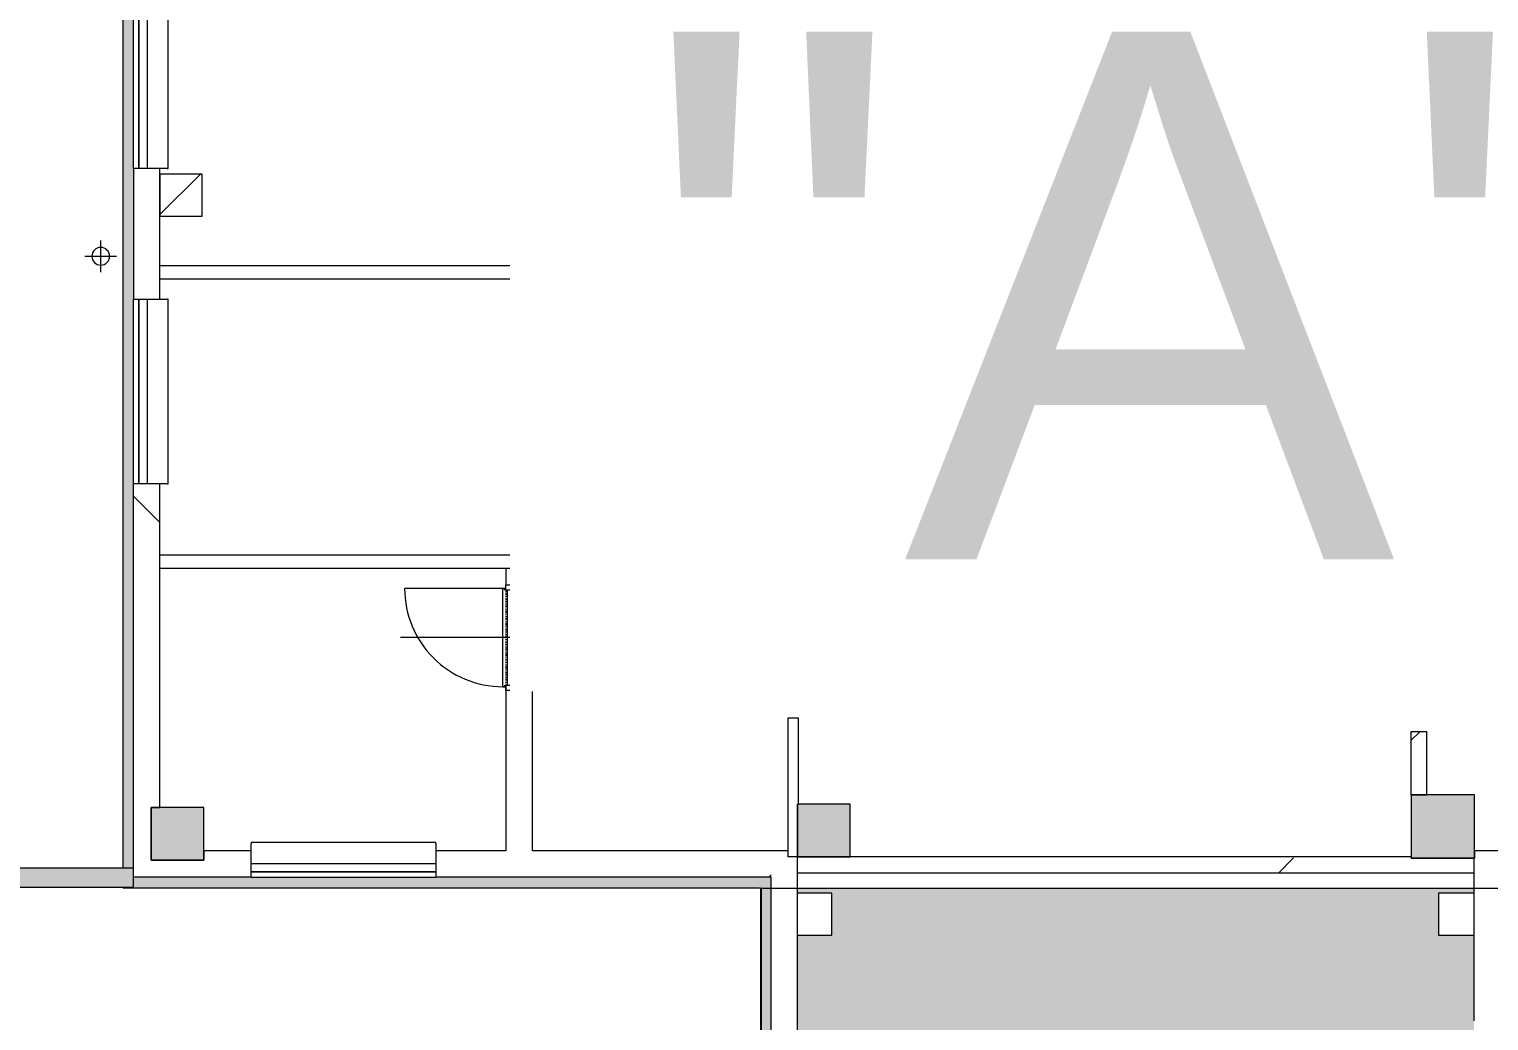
# Model space of a CAD drawing. Header units: millimetres. Extents: x -2814 to 222032, y -45352 to 20466.
# Drawn here: x 101884 to 115711, y -5496 to 3898 of the extents above; entities that cross this region are included whole.
import ezdxf

# ---------------------------------------------------------------- set-up
doc = ezdxf.new("R2010")
doc.units = ezdxf.units.MM
doc.linetypes.add('Čerchovaná se dvěma tečkami', pattern=[2.59, 1, -0.53, 0, -0.53, 0, -0.53])
for name, color, linetype, lineweight in [('A-DETL-GENF', 92, 'Continuous', 13), ('A-DETL-THIN', 151, 'Continuous', 13), ('A-DOOR', 31, 'Continuous', 13), ('A-DOOR-FRAM', 31, 'Continuous', 25), ('A-GENM', 13, 'Continuous', 13), ('A-GLAZ', 151, 'Continuous', 13), ('A-WALL', 113, 'Continuous', 13), ('A-WALL-PATT', 111, 'Continuous', 13), ('G-ANNO-TEXT', 231, 'Continuous', 9), ('P-PIPE', 3, 'Continuous', 13), ('P-PIPE-CNTR', 3, 'Continuous', 13), ('S-COLS', 52, 'Continuous', 13)]:
    doc.layers.add(name, color=color, linetype=linetype, lineweight=lineweight)
doc.styles.add('Arial_3', font='arial.ttf', dxfattribs={"height": 5000})
pattern_1 = [(45, (92359, 0), (-4242.6, 4242.6), [])]
pattern_2 = [(45, (92359, 0), (-7184.2, 7184.2), []), (45, (95233, -3e-12), (-7184.2, 7184.2), []), (45, (100980, -8e-12), (-4310.5, 10058), [4064, -2032, 67, -1965])]
pattern_3 = [(45, (92359, 0), (-7184, 7184), []), (45, (95233, -3e-12), (-7184, 7184), []), (45, (100980, -7e-12), (-4310.5, 10058), [4064, -2032, 67, -1965])]

# ---------------------------------------------------------------- blocks, each defined once
blk = doc.blocks.new('OKNO_2k_ - OKNO_2k_1750 x 1750-1963716-Mapka _ závislý 5')
at = {"layer": 'A-GLAZ', "lineweight": 9}
for p, q in [((-875, 126), (875, 126)), ((-875, 75), (-875, 126)), ((875, 75), (-875, 75)), ((-875, 75), (875, 75)), ((-875, -5), (-875, 75)), ((875, 126), (875, 75)), ((875, 75), (875, -5)), ((875, -5), (-875, -5))]:
    blk.add_line(p, q, dxfattribs=at)
blk = doc.blocks.new('Betonový čtvercový sloup - 400 x 400-1924024-Mapka _ závislý 5')
at = {"layer": 'S-COLS', "lineweight": 9}
h = blk.add_hatch(dxfattribs=at)
h.set_pattern_fill('FP_209', color=256, style=0, pattern_type=2)
h.set_pattern_definition([(45, (-22985, -2326), (-7184, 7184), []), (45, (-20112, -2326), (-7184, 7184), []), (45, (-14364, -2326), (-4310.5, 10058), [4064, -2032, 67, -1965])])
h.paths.add_polyline_path([(-200, -200), (200, -200), (200, 200), (-200, 200)])
for p, q in [((200, 200), (-200, 200)), ((-200, 200), (-200, -200)), ((200, -200), (200, 200)), ((-200, -200), (200, -200))]:
    blk.add_line(p, q, dxfattribs=at)
blk = doc.blocks.new('Betonový čtvercový sloup - 400 x 400-V143-Mapka _ závislý 5')
at = {"layer": 'S-COLS', "lineweight": 9}
h = blk.add_hatch(dxfattribs=at)
h.set_pattern_fill('FP_210', color=256, style=0, pattern_type=2)
h.set_pattern_definition([(45, (-16971, -2366), (-7184, 7184), []), (45, (-14098, -2366), (-7184, 7184), []), (45, (-8350, -2366), (-4311, 10058), [4064, -2032, 67, -1965])])
h.paths.add_polyline_path([(-200, -200), (200, -200), (200, 200), (-200, 200)])
for p, q in [((200, 200), (-200, 200)), ((-200, 200), (-200, -200)), ((200, -200), (200, 200)), ((-200, -200), (200, -200))]:
    blk.add_line(p, q, dxfattribs=at)
blk = doc.blocks.new('parapet s nosem_vnitní - parapet s nosem_vnitní-1501804-Mapka _ závislý 5')
at = {"layer": 'A-GENM', "lineweight": 9}
for p, q in [((-875, -190), (-875, 0)), ((875, 0), (875, -190)), ((-875, -190), (-875, -200)), ((-875, -200), (875, -200)), ((-875, -200), (875, -200)), ((875, -200), (875, -190))]:
    blk.add_line(p, q, dxfattribs=at)
blk = doc.blocks.new('DVERE_1k_oblozka - DD03_01_800x1970_koupelna-1941344-Mapka _ závislý 5')
at = {"layer": 'A-DOOR', "lineweight": 9}
for p, q in [((0, 178), (0, -1022)), ((-450, 128), (-400, 128)), ((-450, -122), (-450, 128)), ((-400, 128), (-400, -122)), ((400, 128), (450, 128)), ((400, -122), (400, 128)), ((450, 128), (450, -122)), ((-400, -122), (-450, -122)), ((-415, -122), (-415, -982)), ((-415, -137), (-400, -137)), ((-415, -152), (-415, -137)), ((-400, -112), (400, -112)), ((450, -122), (400, -122)), ((400, -137), (415, -137)), ((415, -152), (415, -122)), ((415, -137), (415, -152)), ((415, -152), (-415, -152)), ((305, -152), (-305, -152))]:
    blk.add_line(p, q, dxfattribs=at)
at = {"layer": 'A-DOOR', "linetype": 'Čerchovaná se dvěma tečkami', "lineweight": 9}
for p, q in [((-400, 128), (400, 128)), ((-400, -122), (400, -122))]:
    blk.add_line(p, q, dxfattribs=at)
at = {"layer": 'A-DOOR', "lineweight": 9}
blk.add_arc((-415, -152), 830, 270, 0, dxfattribs=at)
at = {"layer": 'A-DOOR-FRAM', "lineweight": 9}
for p, q in [((-450, 128), (-400, 128)), ((-400, 128), (-400, -122)), ((400, -122), (400, 128)), ((450, 128), (400, 128)), ((-400, -122), (-450, -122)), ((400, -122), (450, -122))]:
    blk.add_line(p, q, dxfattribs=at)
blk = doc.blocks.new('DVERE_1k_oblozka - DD03_01_900x1970-1941784-Mapka _ závislý 5')
at = {"layer": 'A-DOOR', "lineweight": 9}
for p, q in [((0, 178), (0, -1122)), ((-500, 128), (-450, 128)), ((-500, -122), (-500, 128)), ((-450, 128), (-450, -122)), ((450, 128), (500, 128)), ((450, -122), (450, 128)), ((500, 128), (500, -122)), ((-450, -122), (-500, -122)), ((-465, -122), (-465, -1082)), ((-465, -137), (-450, -137)), ((-465, -152), (-465, -137)), ((-450, -112), (450, -112)), ((500, -122), (450, -122)), ((450, -137), (465, -137)), ((465, -152), (465, -122)), ((465, -137), (465, -152)), ((465, -152), (-465, -152)), ((355, -152), (-355, -152))]:
    blk.add_line(p, q, dxfattribs=at)
at = {"layer": 'A-DOOR', "linetype": 'Čerchovaná se dvěma tečkami', "lineweight": 9}
for p, q in [((-450, 128), (450, 128)), ((-450, -122), (450, -122))]:
    blk.add_line(p, q, dxfattribs=at)
at = {"layer": 'A-DOOR', "lineweight": 9}
blk.add_arc((-465, -152), 930, 270, 0, dxfattribs=at)
at = {"layer": 'A-DOOR-FRAM', "lineweight": 9}
for p, q in [((-500, 128), (-450, 128)), ((-450, 128), (-450, -122)), ((450, -122), (450, 128)), ((500, 128), (450, 128)), ((-450, -122), (-500, -122)), ((450, -122), (500, -122))]:
    blk.add_line(p, q, dxfattribs=at)
blk = doc.blocks.new('DVERE_1k_oblozka - DD03_01_800x1970_koupelna-2042788-Mapka _ závislý 5')
at = {"layer": 'A-DOOR', "lineweight": 9}
for p, q in [((-415, 22), (-415, 882)), ((0, -78), (0, 922)), ((-400, 22), (-450, 22)), ((-450, 22), (-450, -28)), ((415, 52), (-415, 52)), ((-415, 52), (-415, 37)), ((-415, 37), (-400, 37)), ((-400, -28), (-400, 22)), ((-400, 12), (400, 12)), ((305, 52), (-305, 52)), ((400, 37), (415, 37)), ((450, 22), (400, 22)), ((400, 22), (400, -28)), ((415, 37), (415, 52)), ((415, 52), (415, 22)), ((450, -28), (450, 22)), ((-450, -28), (-400, -28)), ((400, -28), (450, -28))]:
    blk.add_line(p, q, dxfattribs=at)
at = {"layer": 'A-DOOR', "linetype": 'Čerchovaná se dvěma tečkami', "lineweight": 9}
for p, q in [((-400, 22), (400, 22)), ((-400, -28), (400, -28))]:
    blk.add_line(p, q, dxfattribs=at)
at = {"layer": 'A-DOOR', "lineweight": 9}
blk.add_arc((-415, 52), 830, 360, 90, dxfattribs=at)
at = {"layer": 'A-DOOR-FRAM', "lineweight": 9}
for p, q in [((-400, 22), (-450, 22)), ((-400, -28), (-400, 22)), ((400, 22), (400, -28)), ((400, 22), (450, 22)), ((-450, -28), (-400, -28)), ((450, -28), (400, -28))]:
    blk.add_line(p, q, dxfattribs=at)

msp = doc.modelspace()

# ---------------------------------------------------------------- hatches: boundary and pattern name
at = {"layer": 'A-DETL-GENF', "lineweight": 9}
h = msp.add_hatch(color=1, dxfattribs=at)
h.paths.add_polyline_path([(91073.8, -28962.3), (91073.8, -27933.8), (90903.8, -27933.8), (90903.8, -28962.3)])
h.paths.add_polyline_path([(109118.5, -28962.3), (109118.5, -27933.8), (103728.8, -27933.8), (103728.8, -28962.3), (107678, -28962.3)])
h.paths.add_polyline_path([(91323.8, -28962.3), (103428.8, -28962.3), (103428.8, -27933.8), (97168.8, -27933.8), (97168.8, -27115.5), (97308.8, -27115.5), (97308.8, -26157.5), (91153.8, -26157.5), (91153.8, -27300), (91608.8, -27300), (91608.8, -27933.8), (91323.8, -27933.8), (91323.8, -28937.8)])
h.paths.add_polyline_path([(137401.3, -17205.8), (137401.3, -17200.8), (137101.3, -17205.8)])
h.paths.add_polyline_path([(134393.3, -17205.8), (133583.7, -17205.8), (133583.7, -17625.8), (133183.7, -17625.8), (133183.7, -17205.8), (131438.7, -17205.8), (131438.7, -16585.8), (131838.7, -16585.8), (131838.7, -16955.8), (134471.3, -16955.8), (134471.3, -16555.8), (134871.3, -16555.8), (134852.1, -16985.6), (134713.3, -17200.8), (134393.3, -17200.8)])
h.paths.add_polyline_path([(134713.3, -17205.8), (134713.3, -17520.8), (134393.3, -17520.8), (134393.3, -17205.8), (134471.3, -17205.8)])
h.paths.add_polyline_path([(118405.7, -28812.5), (121208, -28812.5), (121208, -28417.5), (121608, -28417.5), (121608, -28812.5), (127202.5, -28812.5), (127202.5, -28514.7), (127302.5, -28514.7), (127302.5, -27156.7), (133622.8, -27156.7), (133622.8, -22765.8), (133207.8, -22765.8), (133207.8, -22732.3), (133118.2, -22732.3), (133118.2, -22382.3), (133622.8, -22365.8), (133622.8, -19232.3), (133872.8, -19232.3), (133872.8, -19829.6), (135962.8, -19829.6), (135962.8, -19579.6), (136012.8, -19579.6), (136012.8, -19829.6), (136812.8, -19829.6), (136812.8, -19579.6), (136862.8, -19579.6), (136862.8, -19829.6), (141096.3, -19829.6), (141096.3, -17205.8), (140148.8, -17205.8), (140148.8, -17500.8), (139848.8, -17500.8), (139848.8, -17205.8), (137401.3, -17205.8), (137401.3, -17500.8), (137101.3, -17500.8), (137101.3, -17205.8), (134716.5, -17200.8), (134871.3, -16955.8), (140446.3, -16955.8), (140446.3, -16583.6), (140846.3, -16583.6), (140846.3, -10920.5), (140446.3, -10920.5), (140446.3, -10523.2), (134859.3, -10563.9), (134859.3, -10951), (134442, -10951.7), (134439.3, -10563.9), (134288.5, -10561), (134287.3, -10384.9), (133187.3, -10392.4), (133187.3, -10572.4), (131118.5, -10577.1), (131117.4, -10406.4), (131067.3, -10392.4), (131066.9, -10372.1), (129417.1, -10372.1), (129416.9, -10417.9), (129367.4, -10418.2), (129368.6, -10598.2), (125846.3, -10622.1), (125846.3, -11022.1), (125446.3, -11022.1), (125446.3, -16631.1), (125866.3, -16631.1), (125866.3, -17172.1), (125446.3, -17172.1), (125446.3, -17584.7), (121638.2, -17584.7), (121638.2, -17934.7), (121138.2, -17934.7), (121138.2, -17584.7), (115969.5, -17584.7), (115969.5, -18004.7), (115569.5, -18004.7), (115569.5, -16843.3), (115169.5, -16829.6), (115169.5, -16443.3), (115569.5, -16443.3), (115569.5, -12505.8), (115892.8, -12487.6), (115919.5, -12480.8), (115919.5, -17334.7), (115984.5, -17334.7), (115984.5, -4240.9), (115919.5, -4240.9), (115919.5, -11625.8), (115819.5, -11605.8), (115569.5, -11605.8), (115569.5, -10845.8), (115234.5, -10845.8), (115234.5, -10445.8), (115569.5, -10445.8), (115569.5, -4686.1), (115234.5, -4686.1), (115234.5, -4286.1), (115569.5, -4286.1), (115569.5, -4240.9), (109161.9, -4240.9), (109161.9, -4286.1), (109486.9, -4286.1), (109486.9, -4686.1), (109161.9, -4686.1), (109161.9, -10445.8), (109486.9, -10445.8), (109486.9, -10845.8), (109161.9, -10845.8), (109161.9, -16143.3), (109586.7, -16143.3), (109586.7, -16843.3), (109186.7, -16843.3), (109186.7, -16443.3), (103591.3, -16443.3), (103570.6, -16843.3), (103191.3, -16843.3), (103191.3, -16443.3), (97616.3, -16443.3), (97616.3, -16143.3), (98452, -16140.2), (98452, -15478.3), (98792, -15478.3), (98792, -9908.2), (98382, -9908.2), (98382, -9358.2), (98792, -9358.2), (98792, -6966.2), (98362, -6966.2), (98362, -6451.2), (98792, -6451.2), (98792, -886.8), (98259.2, -886.8), (98259.2, -431.8), (92807, -431.8), (92807, -871.8), (92372, -890.9), (92372, -6443.2), (92792, -6443.2), (92792, -6963.2), (92372, -6963.2), (92372, -9340.2), (92807, -9340.2), (92807, -9908.2), (92372, -9908.2), (92372, -14351.8), (92017, -14357.8), (92017, -15446.9), (92041, -15451.8), (92042, -15451.8), (92827, -15451.8), (92827, -16130), (95120.1, -16130), (95120.1, -15402.4), (95575.1, -15402.4), (95575.1, -16140), (95665.1, -16143.3), (95665.1, -16430), (91568.8, -16430), (91568.8, -16830), (91153.8, -16830), (91153.8, -21265), (91568.8, -21265), (91568.8, -21665), (91153.8, -21665), (91173.4, -25857.5), (97608.8, -25857.5), (97608.8, -27683.8), (103208.8, -27683.8), (103208.8, -27206.6), (103608.8, -27206.6), (103608.8, -27683.8), (109205.7, -27683.8), (109205.7, -27206.6), (109605.7, -27206.6), (109605.7, -24339.4), (109855.7, -24339.4), (109855.7, -25069.4), (110395.7, -25069.4), (110395.7, -25319.4), (111295.7, -25319.4), (111295.7, -25069.4), (113485.7, -25069.4), (113485.7, -25319.4), (114370.7, -25319.4), (114385.7, -25069.4), (114961.7, -25069.4), (114961.7, -22482.5), (115311.7, -22482.5), (115311.7, -22392.5), (115711.7, -22392.5), (115711.7, -22812.5), (115311.7, -22812.5), (115311.7, -28412.5), (115656.7, -28412.5), (115656.7, -28812.5), (117946.5, -28812.5)])
h.paths.add_polyline_path([(124102.5, -24342.5), (124107.6, -24292.5), (124202.5, -24292.5), (124202.5, -24342.5), (124107.6, -24342.5)])
h.paths.add_polyline_path([(103608.8, -24274.3), (103508.8, -24274.3), (103508.8, -24224.3), (103608.8, -24224.3)])
h.paths.add_polyline_path([(124202.5, -23492.5), (124102.5, -23492.5), (124107.6, -23442.5), (124202.5, -23442.5)])
h.paths.add_polyline_path([(103608.8, -23424.3), (103508.8, -23424.3), (103508.8, -23374.3), (103608.8, -23374.3)])
h.paths.add_polyline_path([(119525.7, -22812.5), (119475.7, -22812.5), (119475.7, -22712.5), (119525.7, -22712.5)])
h.paths.add_polyline_path([(120375.7, -22812.5), (120325.7, -22812.5), (120325.7, -22712.5), (120375.7, -22712.5)])
h.paths.add_polyline_path([(124272.5, -22812.5), (124272.5, -22712.5), (124322.5, -22712.5), (124322.5, -22812.5)])
h.paths.add_polyline_path([(121902.5, -22812.5), (121902.5, -22712.5), (121952.5, -22712.5), (121952.5, -22812.5)])
h.paths.add_polyline_path([(122752.5, -22812.5), (122752.5, -22712.5), (122802.5, -22712.5), (122802.5, -22812.5)])
h.paths.add_polyline_path([(116705.7, -22812.5), (116705.7, -22712.5), (116755.7, -22712.5), (116755.7, -22812.5)])
h.paths.add_polyline_path([(115892.8, -22812.5), (115855.7, -22812.5), (115855.7, -22712.5), (115905.7, -22712.5), (115905.7, -22812.5)])
h.paths.add_polyline_path([(125122.5, -22812.5), (125122.5, -22712.5), (125172.5, -22712.5), (125172.5, -22812.5)])
h.paths.add_polyline_path([(109268.5, -22802.5), (109268.5, -22382.5), (109668.5, -22382.5), (109668.5, -22802.5), (109570.9, -22802.5)])
h.paths.add_polyline_path([(127047.5, -22732.3), (127047.5, -22382.3), (127547.5, -22382.3), (127547.5, -22732.3)])
h.paths.add_polyline_path([(126150, -22719.8), (126150, -22544.8), (126375, -22544.8), (126375, -22719.8)])
h.paths.add_polyline_path([(121638.2, -22712.5), (121138.2, -22712.5), (121138.2, -22362.5), (121638.2, -22362.5)])
h.paths.add_polyline_path([(128681.8, -22532.3), (128631.8, -22532.3), (128631.8, -22382.3), (128681.8, -22382.3)])
h.paths.add_polyline_path([(127831.8, -22532.3), (127781.8, -22532.3), (127781.8, -22382.3), (127831.8, -22382.3)])
h.paths.add_polyline_path([(94258.2, -22425), (94258.2, -22375), (94358.2, -22375), (94358.2, -22425)])
h.paths.add_polyline_path([(97508.8, -21665), (97168.8, -21665), (97168.8, -21265), (97608.8, -21265), (97608.8, -21665)])
h.paths.add_polyline_path([(99830, -21599.6), (99830, -21499.6), (99880, -21499.6), (99880, -21599.6)])
h.paths.add_polyline_path([(98980, -21599.6), (98980, -21499.6), (99030, -21499.6), (99030, -21599.6)])
h.paths.add_polyline_path([(102060, -21599.6), (102060, -21499.6), (102110, -21499.6), (102110, -21599.6)])
h.paths.add_polyline_path([(102910, -21599.6), (102910, -21499.6), (102960, -21499.6), (102960, -21599.6)])
h.paths.add_polyline_path([(94258.2, -21575), (94258.2, -21525), (94358.2, -21527.3), (94358.2, -21575)])
h.paths.add_polyline_path([(103227, -21562), (103227, -21212), (103727, -21212), (103722.7, -21562), (103508.8, -21562)])
h.paths.add_polyline_path([(96008.8, -21415), (95958.8, -21415), (95958.8, -21265), (96008.8, -21265)])
h.paths.add_polyline_path([(96808.8, -21415), (96808.8, -21265), (96858.8, -21265), (96858.8, -21415)])
h.paths.add_polyline_path([(114631.7, -21322.5), (114581.7, -21322.5), (114581.7, -21222.5), (114631.7, -21222.5)])
h.paths.add_polyline_path([(115231.7, -21322.5), (115231.7, -21222.5), (115281.7, -21222.5), (115281.7, -21322.5)])
h.paths.add_polyline_path([(95515.1, -20900), (95515.1, -20850), (95665.1, -20850), (95665.1, -20900)])
h.paths.add_polyline_path([(124363.8, -20879.4), (124313.8, -20879.2), (124314.4, -20729.2), (124364.4, -20729.2)])
h.paths.add_polyline_path([(123413.8, -20875.6), (123363.8, -20863.9), (123364.4, -20725.4), (123414.4, -20725.4), (123413.8, -20863.9)])
h.paths.add_polyline_path([(120472.9, -20863.9), (120422.9, -20863.7), (120423.5, -20713.7), (120473.5, -20713.9), (120472.9, -20863.7)])
h.paths.add_polyline_path([(119522.9, -20860.1), (119472.9, -20859.9), (119473.5, -20709.9), (119523.5, -20710.1), (119522.9, -20859.9)])
h.paths.add_polyline_path([(118305.3, -20705.3), (118005.3, -20704.1), (118005.3, -19936.3), (118305.3, -19936.3), (118305.3, -20036.3)])
h.paths.add_polyline_path([(117142.6, -20237.4), (117092.7, -20235.7), (117096.2, -20135.8), (117146.1, -20137.5), (117142.7, -20235.7)])
h.paths.add_polyline_path([(116293.2, -20207.8), (116243.2, -20206), (116246.7, -20106.1), (116296.6, -20107.8), (116293.2, -20206)])
h.paths.add_polyline_path([(95515.1, -20050), (95515.1, -20000), (95665.1, -20000), (95665.1, -20050)])
h.paths.add_polyline_path([(100129.2, -19675.3), (100128.6, -19525.3), (100178.6, -19525.3), (100179.2, -19675.1)])
h.paths.add_polyline_path([(100979.2, -19672.1), (100978.6, -19522.1), (101028.6, -19522.1), (101029.2, -19671.9)])
h.paths.add_polyline_path([(104345, -19659.3), (104345, -19509.3), (104394.4, -19509.2), (104394.4, -19659.2)])
h.paths.add_polyline_path([(105195, -19656.1), (105195, -19506.1), (105244.4, -19505.9), (105244.4, -19655.9)])
h.paths.add_polyline_path([(106194.5, -19543.3), (105894.5, -19543.3), (105894.5, -19143.3), (106194.5, -19143.3), (106194.5, -19503.5)])
h.paths.add_polyline_path([(113090.7, -19336.3), (113090.7, -19286.3), (113190.7, -19286.3), (113190.7, -19336.3)])
h.paths.add_polyline_path([(132462.8, -19232.3), (132412.8, -19232.3), (132412.8, -19132.3), (132462.8, -19132.3)])
h.paths.add_polyline_path([(133262.8, -19232.3), (133262.8, -19132.3), (133312.8, -19132.3), (133312.8, -19232.3)])
h.paths.add_polyline_path([(107644.5, -19013.3), (107644.5, -18913.3), (107694.5, -18913.3), (107678, -19013.3)])
h.paths.add_polyline_path([(110266.4, -19013.3), (110216.4, -19013.3), (110216.4, -18913.3), (110266.4, -18913.3)])
h.paths.add_polyline_path([(109416.4, -19013.3), (109366.4, -19013.3), (109366.4, -18913.3), (109416.4, -18913.3)])
h.paths.add_polyline_path([(108444.5, -19013.3), (108394.5, -19013.3), (108394.5, -18913.3), (108444.5, -18913.3)])
h.paths.add_polyline_path([(114785.3, -18846.3), (114735.3, -18846.3), (114735.3, -18746.3), (114785.3, -18746.3)])
h.paths.add_polyline_path([(115385.3, -18846.3), (115385.3, -18746.3), (115435.3, -18746.3), (115435.3, -18846.3)])
h.paths.add_polyline_path([(113190.7, -18686.3), (113090.7, -18686.3), (113090.7, -18636.3), (113190.7, -18636.3)])
h.paths.add_polyline_path([(113859.5, -18186.3), (113559.5, -18186.3), (113559.5, -16779.6), (113859.5, -16779.6), (113859.5, -18121)])
h.paths.add_polyline_path([(127412.9, -17972.1), (127164.4, -17972.1), (127164.4, -17272.1), (127574.4, -17272.1), (127574.4, -17972.1)])
h.paths.add_polyline_path([(126274.4, -17272.1), (126224.4, -17272.1), (126224.4, -17172.1), (126274.4, -17172.1)])
h.paths.add_polyline_path([(127074.4, -17272.1), (127074.4, -17172.1), (127124.4, -17172.1), (127124.4, -17272.1)])
h.paths.add_polyline_path([(140148.8, -17205.8), (140148.8, -17200.8), (139848.8, -17205.8)])
h.paths.add_polyline_path([(97181.3, -16843.3), (97181.3, -16143.3), (97531.3, -16143.3), (97516.3, -16843.3), (97409.6, -16843.3)])
h.paths.add_polyline_path([(114216.1, -15761.9), (114216.1, -15711.9), (114316.1, -15711.9), (114316.1, -15761.9)])
h.paths.add_polyline_path([(111888.6, -15761.9), (111888.6, -15711.9), (111988.6, -15711.9), (111988.6, -15761.9)])
h.paths.add_polyline_path([(95675, -15384.9), (95575, -15384.9), (95575.1, -15334.9), (95675, -15334.9)])
h.paths.add_polyline_path([(111988.6, -15111.9), (111888.6, -15111.9), (111888.6, -15061.9), (111988.6, -15061.9)])
h.paths.add_polyline_path([(114216.1, -15111.9), (114216.1, -15061.9), (114316.1, -15061.9), (114316.1, -15111.9)])
h.paths.add_polyline_path([(111988.6, -14851.9), (111888.6, -14851.9), (111888.6, -14801.9), (111988.6, -14801.9)])
h.paths.add_polyline_path([(114216.1, -14750.1), (114216.1, -14700.1), (114316.1, -14714.7), (114316.1, -14750.1)])
h.paths.add_polyline_path([(95575, -14534.9), (95575, -14484.9), (95675, -14484.9), (95675, -14534.9)])
h.paths.add_polyline_path([(111888.6, -14201.9), (111888.6, -14151.9), (111988.6, -14151.9), (111988.6, -14201.9)])
h.paths.add_polyline_path([(114316.1, -14100.1), (114216.1, -14100.1), (114216.1, -14050.1), (114316.1, -14050.1)])
h.paths.add_polyline_path([(131438.7, -13752.1), (131288.7, -13752.1), (131288.7, -13702.1), (131438.7, -13702.1)])
h.paths.add_polyline_path([(131438.7, -12902.1), (131288.7, -12902.1), (131288.7, -12852.1), (131438.7, -12852.1)])
h.paths.add_polyline_path([(131558.7, -12689.7), (131558.7, -12589.7), (131608.3, -12589.4), (131608.3, -12689.4)])
h.paths.add_polyline_path([(132208.7, -12686.6), (132208.3, -12586.6), (132258.3, -12586.6), (132258.7, -12686.3)])
h.paths.add_polyline_path([(134773.1, -12047.2), (134772.6, -11997.2), (134872.6, -11997.2), (134859.3, -12046.4)])
h.paths.add_polyline_path([(112386.3, -11479.2), (112336.3, -11479.2), (112336.3, -11379.2), (112386.3, -11379.2)])
h.paths.add_polyline_path([(113236.3, -11479.2), (113186.3, -11479.2), (113186.3, -11379.2), (113236.3, -11379.2)])
h.paths.add_polyline_path([(134765.2, -11197.2), (134772.6, -11147.2), (134864.7, -11147.2), (134859.3, -11196.4), (134772.6, -11197.2)])
h.paths.add_polyline_path([(96972, -11177.1), (96972, -11127.1), (97071.8, -11126.7), (97071.8, -11176.7)])
h.paths.add_polyline_path([(131438.7, -10977.1), (131438.7, -10577.1), (131838.7, -10584.2), (131838.7, -10977.1)])
h.paths.add_polyline_path([(96969.2, -10327.1), (96971.8, -10277), (97069, -10276.7), (97069, -10326.7), (96971.8, -10327.1)])
h.paths.add_polyline_path([(96955, -6045), (96955, -5995), (97054.8, -5994.7), (97054.8, -6044.7)])
h.paths.add_polyline_path([(96952.2, -5195), (96952.2, -5145), (97052, -5144.7), (97052, -5194.7)])
h.paths.add_polyline_path([(98152, -3625), (98102, -3625), (98102, -3525), (98152, -3525)])
h.paths.add_polyline_path([(97302, -3625), (97252, -3625), (97252, -3525), (97302, -3525)])
at = {"layer": 'A-WALL-PATT', "lineweight": 9}
for color, points in [(256, [(102771.2, -4049.7), (102871.2, -4049.7), (102871.2, 8810.3), (102771.2, 8810.3), (102771.2, -3886.1)]), (256, [(102871.2, -4229.7), (102871.2, -4049.7), (101565.6, -4049.7), (101566.7, -4229.7), (102771.2, -4229.7)]), (256, [(107678, -4236.1), (108811.9, -4229.7), (108811.9, -4136.1), (102871.2, -4136.1), (102871.2, -4236.1), (103570.6, -4236.1)]), (41, [(108811.9, -16143.3), (108911.9, -16143.3), (108911.9, -4136.1), (108811.9, -4136.1), (108811.9, -14714.7)])]:
    msp.add_hatch(color=color, dxfattribs=at).paths.add_polyline_path(points)
h = msp.add_hatch(dxfattribs=at)
h.set_pattern_fill('FP_160', color=256, angle=45, style=0, pattern_type=2)
h.set_pattern_definition([(315, (102871, -536.6), (5747.4, 5747.4), []), (270, (105563.3, -9694.5), (5747.4, -5747.4), [1016, -10478.7]), (315, (105563, -10710.5), (5747.4, 5747.4), [1016, -7112]), (0, (106282, -11429), (5747.4, 5747.4), [1016, -10478.7]), (45, (107298, -11429), (-5747.4, 5747.4), [1016, -7112]), (270, (108016, -9694.5), (5747.4, -5747.4), [1016, -10478.7]), (315, (107298, -8976), (5747.4, 5747.4), [1016, -7112]), (0, (106282, -8976), (5747.4, 5747.4), [1016, -10478.7]), (45, (105563, -9694.5), (-5747.4, 5747.4), [1016, -7112]), (315, (108945, -12358), (5747.4, 5747.4), [2032, -6096])])
h.paths.add_polyline_path([(102871.2, -3886.1), (103037.7, -3886.1), (103037.7, -3474), (103121.2, -3474), (103121.2, -408.1), (102871.2, -408.1), (102871.2, -3474)])
h.paths.add_polyline_path([(103001.2, 1341.9), (103121.2, 1341.9), (103119, 2577.8), (102871.2, 2577.8), (102871.2, 1341.9), (102921.2, 1341.9)])
h.paths.add_polyline_path([(103046.5, 4327.8), (103121.2, 4327.8), (103121.2, 5582.8), (102871.2, 5582.8), (102871.2, 4327.8), (103001.2, 4327.8)])
h.paths.add_polyline_path([(102921.2, 7332.8), (103121.2, 7332.8), (103121.2, 8560.3), (102871.2, 8560.3), (102871.2, 7332.8)])
h = msp.add_hatch(dxfattribs=at)
h.set_pattern_fill('FP_222', color=256, angle=45, style=0, pattern_type=2)
h.set_pattern_definition([(135, (107818, 4856), (-5747, -5747), []), (90, (105125.6, 14014), (-5747.4, 5747.4), [1016, -10478.7]), (135, (105126, 15030), (-5747.4, -5747.4), [1016, -7112]), (180, (104407, 15748.4), (-5747.4, -5747.4), [1016, -10478.7]), (225, (103391, 15748), (5747.4, -5747.4), [1016, -7112]), (90, (102673, 14014), (-5747.4, 5747.4), [1016, -10478.7]), (135, (103391, 13295.5), (-5747.4, -5747.4), [1016, -7112]), (180, (104407, 13295.5), (-5747.4, -5747.4), [1016, -10478.7]), (225, (105126, 14014), (5747.4, -5747.4), [1016, -7112]), (135, (101744, 16677), (-5747.4, -5747.4), [2032, -6096])])
h.paths.add_polyline_path([(107567.8, -1083.3), (107817.8, -1083.3), (107817.8, 1.7), (107567.8, 1.7)])
h.paths.add_polyline_path([(107567.8, 901.7), (107817.8, 901.7), (107817.8, 3076.7), (107567.8, 3076.7), (107567.8, 1181.6)])
h.paths.add_polyline_path([(107678, 3976.7), (107817.8, 3976.7), (107817.8, 5048), (107567.8, 5048), (107567.8, 3976.7)])
h = msp.add_hatch(dxfattribs=at)
h.set_pattern_fill('FP_148', color=256, angle=45, style=0, pattern_type=2)
h.set_pattern_definition(pattern_3)
h.paths.add_polyline_path([(109037.8, -1150.8), (109087.8, -1150.8), (109087.8, 2919.2), (109037.8, 2919.2), (109037.8, 1181.6)])
h = msp.add_hatch(dxfattribs=at)
h.set_pattern_fill('FP_149', color=256, angle=45, style=0, pattern_type=2)
h.set_pattern_definition(pattern_2)
h.paths.add_polyline_path([(120972.6, 2869.2), (121582.6, 2869.2), (121582.6, 2919.2), (120972.6, 2919.2)])
h.paths.add_polyline_path([(111109.8, 2869.2), (111722, 2869.2), (111722, 2919.2), (109087.8, 2919.2), (109087.8, 2869.2)])
h.paths.add_polyline_path([(117884.1, 2869.2), (117884.1, 2919.2), (116824.1, 2919.2), (116824.1, 2869.2), (117389.1, 2869.2)])
h.paths.add_polyline_path([(119972.6, 2869.2), (119972.6, 2919.2), (118884.1, 2919.2), (118884.1, 2869.2), (119469.1, 2869.2)])
h.paths.add_polyline_path([(114652, 2869.2), (115824.1, 2869.2), (115824.1, 2919.2), (114652, 2919.2)])
h.paths.add_polyline_path([(112622, 2869.2), (113752, 2869.2), (113752, 2919.2), (112622, 2919.2)])
h = msp.add_hatch(dxfattribs=at)
h.set_pattern_fill('FP_148', color=256, angle=45, style=0, pattern_type=2)
h.set_pattern_definition(pattern_3)
h.paths.add_polyline_path([(111159.8, -1142.8), (111159.8, 2869.2), (111109.8, 2869.2), (111109.8, -1142.8)])
h = msp.add_hatch(dxfattribs=at)
h.set_pattern_fill('FP_148', color=256, angle=45, style=0, pattern_type=2)
h.set_pattern_definition(pattern_3)
h.paths.add_polyline_path([(113242, -1142.8), (113242, 2869.2), (113192, 2869.2), (113192, -1142.8)])
h = msp.add_hatch(dxfattribs=at)
h.set_pattern_fill('FP_148', color=256, angle=45, style=0, pattern_type=2)
h.set_pattern_definition(pattern_3)
h.paths.add_polyline_path([(115319.8, -1142.8), (115319.8, 2125.9), (115269.8, 2125.9), (115269.8, -1142.8)])
h.paths.add_polyline_path([(115319.8, 2525.9), (115319.8, 2869.2), (115269.8, 2869.2), (115269.8, 2525.9)])
h = msp.add_hatch(dxfattribs=at)
h.set_pattern_fill('FP_223', color=256, angle=45, style=0, pattern_type=2)
h.set_pattern_definition([(135, (106650, 326.5), (-5747, -5747), []), (90, (103958, 9484.4), (-5747.4, 5747.4), [1016, -10478.7]), (135, (103958, 10500), (-5747.4, -5747.4), [1016, -7112]), (180, (103239.7, 11219), (-5747.4, -5747.4), [1016, -10478.7]), (225, (102224, 11219), (5747.4, -5747.4), [1016, -7112]), (90, (101505, 9484.4), (-5747.4, 5747.4), [1016, -10478.7]), (135, (102224, 8766), (-5747.4, -5747.4), [1016, -7112]), (180, (103239.7, 8766), (-5747.4, -5747.4), [1016, -10478.7]), (225, (103958, 9484), (5747.4, -5747.4), [1016, -7112]), (135, (100576.4, 12148), (-5747.4, -5747.4), [2032, -6096])])
h.paths.add_polyline_path([(106650.3, -3886.1), (106650.3, -2365.8), (106400.3, -2365.8), (106400.3, -3886.1)])
h.paths.add_polyline_path([(106400.3, -1365.8), (106650.3, -1365.8), (106650.3, -1208.3), (106400.3, -1208.3)])
h = msp.add_hatch(dxfattribs=at)
h.set_pattern_fill('FP_149', color=256, angle=45, style=0, pattern_type=2)
h.set_pattern_definition(pattern_2)
h.paths.add_polyline_path([(109087.8, -1200.8), (109087.8, -1150.8), (108937.8, -1150.8), (108937.8, -1200.8), (109037.8, -1200.8)])
h.paths.add_polyline_path([(107817.8, -1200.8), (108037.8, -1200.8), (108037.8, -1150.8), (107817.8, -1150.8)])
h = msp.add_hatch(dxfattribs=at)
h.set_pattern_fill('FP_143', color=256, style=0, pattern_type=2)
h.set_pattern_definition(pattern_1)
h.paths.add_polyline_path([(114974.8, -3356.1), (115123.3, -3356.1), (115123.3, -2758.3), (114973.3, -2758.3)])
h = msp.add_hatch(dxfattribs=at)
h.set_pattern_fill('FP_159', color=256, angle=45, style=0, pattern_type=2)
h.set_pattern_definition([(45, (108890, -4136), (-5747, 5747), []), (8e-14, (118048, -1444), (5747.4, 5747.4), [1016, -10478.7]), (45, (119064, -1444), (-5747.4, 5747.4), [1016, -7112]), (90, (119782.6, -725.6), (-5747.4, 5747.4), [1016, -10478.7]), (135, (119783, 290.4), (-5747.4, -5747.4), [1016, -7112]), (8e-14, (118048, 1009), (5747.4, 5747.4), [1016, -10478.7]), (45, (117330, 290.4), (-5747.4, 5747.4), [1016, -7112]), (90, (117330, -725.6), (-5747.4, 5747.4), [1016, -10478.7]), (135, (118048, -1444), (-5747.4, -5747.4), [1016, -7112]), (45, (120711.4, 1938), (-5747.4, 5747.4), [2032, -6096])])
h.paths.add_polyline_path([(108811.9, -4136.1), (108911.9, -4136.1), (108911.9, -3886.1), (105736.2, -3906.5), (105736.2, -4136.1), (107678, -4136.1)])
h.paths.add_polyline_path([(103537.7, -4136.1), (103986.2, -4136.1), (103986.2, -3886.1), (103537.7, -3886.1), (103537.7, -3974), (103037.7, -3974), (103037.7, -3886.1), (102871.2, -3886.1), (102871.2, -4136.1), (103037.7, -4136.1)])
h = msp.add_hatch(dxfattribs=at)
h.set_pattern_fill('FP_150', color=256, angle=45, style=0, pattern_type=2)
h.set_pattern_definition([(315, (108912, -12888), (5747, 5747), []), (270, (111604, -22046.3), (5747.4, -5747.4), [1016, -10478.7]), (315, (111604, -23062), (5747.4, 5747.4), [1016, -7112]), (1e-13, (112322.5, -23781), (5747.4, 5747.4), [1016, -10478.7]), (45, (113338.5, -23781), (-5747.4, 5747.4), [1016, -7112]), (270, (114057, -22046.3), (5747.4, -5747.4), [1016, -10478.7]), (315, (113338.5, -21328), (5747.4, 5747.4), [1016, -7112]), (1e-13, (112322.5, -21328), (5747.4, 5747.4), [1016, -10478.7]), (45, (111604, -22046), (-5747.4, 5747.4), [1016, -7112]), (315, (114986, -24709.6), (5747.4, 5747.4), [2032, -6096])])
h.paths.add_polyline_path([(108911.9, -16143.3), (109161.9, -16143.3), (109161.9, -13593.3), (108911.9, -13593.3), (108911.9, -14714.7)])
h.paths.add_polyline_path([(109041.9, -11193.3), (109161.9, -11193.3), (109142, -9943.3), (108911.9, -9943.3), (108911.9, -11193.3), (108961.9, -11193.3)])
h.paths.add_polyline_path([(109041.9, -7543.3), (109161.9, -7543.3), (109161.9, -3943.4), (109071.9, -3943.4), (109071.9, -3886.1), (108911.9, -3886.1), (108911.9, -7543.3), (108961.9, -7543.3)])
h = msp.add_hatch(dxfattribs=at)
h.set_pattern_fill('FP_143', color=256, style=0, pattern_type=2)
h.set_pattern_definition(pattern_1)
h.paths.add_polyline_path([(113839.1, -4093.4), (115569.5, -4093.4), (115569.5, -3956.1), (109161.9, -3943.4), (109161.9, -4093.4), (111785.4, -4093.4)])
h = msp.add_hatch(dxfattribs=at)
h.set_pattern_fill('FP_151', color=256, angle=45, style=0, pattern_type=2)
h.set_pattern_definition([(135, (115819.5, -7862), (-5747.4, -5747.4), []), (90, (113127.3, 1296), (-5747.4, 5747.4), [1016, -10478.7]), (135, (113127, 2312), (-5747.4, -5747.4), [1016, -7112]), (180, (112409, 3030.6), (-5747.4, -5747.4), [1016, -10478.7]), (225, (111393, 3031), (5747.4, -5747.4), [1016, -7112]), (90, (110674.5, 1296), (-5747.4, 5747.4), [1016, -10478.7]), (135, (111393, 578), (-5747.4, -5747.4), [1016, -7112]), (180, (112409, 578), (-5747.4, -5747.4), [1016, -10478.7]), (225, (113127, 1296), (5747.4, -5747.4), [1016, -7112]), (135, (109746, 3959.5), (-5747.4, -5747.4), [2032, -6096])])
h.paths.add_polyline_path([(115569.5, -17584.7), (115819.5, -17584.7), (115819.5, -16045.1), (115569.5, -16045.1), (115569.5, -17334.7)])
h.paths.add_polyline_path([(115689.5, -15145.1), (115819.5, -15145.1), (115819.5, -14895.1), (115569.5, -14910.1), (115584, -15145.1), (115593.7, -15145.1)])
h.paths.add_polyline_path([(115664.6, -13995.1), (115819.5, -13995.1), (115819.5, -13710.1), (115569.5, -13710.1), (115569.5, -13995.1)])
h.paths.add_polyline_path([(115765.7, -12810.1), (115819.5, -12810.1), (115819.5, -12505.8), (115569.5, -12505.8), (115569.5, -12810.1), (115759.3, -12810.1)])
h.paths.add_polyline_path([(115819.5, -11605.8), (115819.5, -10295.8), (115569.5, -10295.8), (115569.5, -11605.8), (115739.5, -11605.8)])
h.paths.add_polyline_path([(115819.5, -8195.8), (115819.5, -7595.8), (115569.5, -7595.8), (115569.5, -8195.8), (115769.5, -8195.8)])
h.paths.add_polyline_path([(115819.5, -5495.8), (115819.5, -3886.1), (115574.8, -3886.1), (115569.5, -5495.8), (115769.5, -5495.8)])
h = msp.add_hatch(dxfattribs=at)
h.set_pattern_fill('FP_148', color=256, angle=45, style=0, pattern_type=2)
h.set_pattern_definition(pattern_3)
h.paths.add_polyline_path([(109161.9, -4686.1), (109486.9, -4686.1), (109486.9, -4286.1), (109161.9, -4286.1)])
h = msp.add_hatch(dxfattribs=at)
h.set_pattern_fill('FP_148', color=256, angle=45, style=0, pattern_type=2)
h.set_pattern_definition(pattern_3)
h.paths.add_polyline_path([(115234.5, -4686.1), (115569.5, -4686.1), (115569.5, -4286.1), (115234.5, -4286.1)])
at = {"layer": 'S-COLS', "lineweight": 9}
h = msp.add_hatch(dxfattribs=at)
h.set_pattern_fill('FP_200', color=256, style=0, pattern_type=2)
h.set_pattern_definition([(45, (92359, 0), (-7184, 7184), []), (45, (95233, 0), (-7184, 7184), []), (45, (100980, 0), (-4311, 10058), [4064, -2032, 67, -1965])])
h.paths.add_polyline_path([(103521.2, 2125.9), (103521.2, 2525.9), (103121.2, 2525.9), (103121.2, 2125.9)])
at = {"layer": 'S-COLS'}
for points in [[(109171.9, -3943.4), (109661.9, -3943.4), (109661.9, -3443.4), (109161.9, -3443.4), (109161.9, -3943.4)], [(115569.5, -3956.1), (115574.8, -3886.1), (115574.8, -3356.1), (114974.8, -3360.2), (114974.8, -3956.1), (115123.3, -3956.1)], [(103537.7, -3974), (103537.7, -3474), (103037.7, -3474), (103037.7, -3974), (103121.2, -3974)]]:
    msp.add_hatch(color=256, dxfattribs=at).paths.add_polyline_path(points)

# ---------------------------------------------------------------- linework, layer by layer
at = {"layer": 'A-DETL-THIN', "lineweight": 9}
for p, q in [((115984.5, -4240.9), (108816.9, -4240.9)), ((108816.9, -4240.9), (108816.9, -16140))]:
    msp.add_line(p, q, dxfattribs=at)
at = {"layer": 'A-WALL', "lineweight": 9}
for p, q in [((102771.2, 8910.3), (102771.2, -4049.7)), ((107567.8, 3076.7), (107567.8, 901.7)), ((107817.8, 901.7), (107817.8, 3076.7)), ((109037.8, 2919.2), (109037.8, -1150.8)), ((111722, 2919.2), (109037.8, 2919.2)), ((113752, 2919.2), (112622, 2919.2)), ((115824.1, 2919.2), (114652, 2919.2)), ((109087.8, -1200.8), (109087.8, 2869.2)), ((109087.8, 2869.2), (111109.8, 2869.2)), ((111109.8, 2869.2), (111109.8, -1142.8)), ((111159.8, 2869.2), (111722, 2869.2)), ((111159.8, -1142.8), (111159.8, 2869.2)), ((112622, 2869.2), (113192, 2869.2)), ((113192, 2869.2), (113192, -1142.8)), ((113242, 2869.2), (113752, 2869.2)), ((113242, -1142.8), (113242, 2869.2)), ((114652, 2869.2), (115269.8, 2869.2)), ((115269.8, 2869.2), (115269.8, 2525.9)), ((115319.8, 2869.2), (115824.1, 2869.2)), ((115319.8, 2525.9), (115319.8, 2869.2)), ((102871.2, 2577.8), (102871.2, 1341.9)), ((103121.2, 1341.9), (103121.2, 2577.8)), ((115269.8, 2125.9), (115269.8, -1142.8)), ((115319.8, -1142.8), (115319.8, 2125.9)), ((107567.8, 1656.7), (103121.2, 1656.7)), ((103121.2, 1531.7), (107567.8, 1531.7)), ((107567.8, 1.7), (107567.8, -1083.3)), ((107817.8, -1208.3), (107817.8, 1.7)), ((102871.2, -4229.7), (102871.2, -408.1)), ((103121.2, -3474), (103121.2, -408.1)), ((107817.8, -1083.3), (103121.2, -1083.3)), ((103121.2, -1208.3), (107817.8, -1208.3)), ((106400.3, -1208.3), (106400.3, -1365.8)), ((106650.3, -1365.8), (106650.3, -1208.3)), ((108037.8, -1150.8), (107817.8, -1150.8)), ((107817.8, -1200.8), (108037.8, -1200.8)), ((109037.8, -1150.8), (108937.8, -1150.8)), ((108937.8, -1200.8), (109087.8, -1200.8)), ((111109.8, -1142.8), (111159.8, -1142.8)), ((113192, -1142.8), (113242, -1142.8)), ((115269.8, -1142.8), (115319.8, -1142.8)), ((106400.3, -2365.8), (106400.3, -3886.1)), ((106650.3, -3886.1), (106650.3, -2365.8)), ((109171.9, -2628.4), (109071.9, -2628.4)), ((109071.9, -2628.4), (109071.9, -3943.4)), ((109171.9, -3443.4), (109171.9, -2628.4)), ((114973.3, -2758.3), (114973.3, -3356.1)), ((115123.3, -2758.3), (114973.3, -2758.3)), ((115123.3, -3356.1), (115123.3, -2758.3)), ((109161.9, -3943.4), (109161.9, -3443.4)), ((109161.9, -3443.4), (109171.9, -3443.4)), ((114973.3, -3356.1), (115123.3, -3356.1)), ((103037.7, -3974), (103037.7, -3474)), ((103037.7, -3474), (103121.2, -3474)), ((103537.7, -3974), (103037.7, -3974)), ((103986.2, -3886.1), (103537.7, -3886.1)), ((103537.7, -3886.1), (103537.7, -3974)), ((106400.3, -3886.1), (105736.2, -3886.1)), ((109071.9, -3886.1), (106650.3, -3886.1)), ((114974.8, -3943.4), (109071.9, -3943.4)), ((109161.9, -7543.3), (109161.9, -3943.4)), ((114974.8, -3956.1), (114974.8, -3943.4)), ((115574.8, -3956.1), (114974.8, -3956.1)), ((115569.5, -3956.1), (115569.5, -5495.8)), ((115574.8, -3886.1), (115574.8, -3956.1)), ((118927.6, -3886.1), (115574.8, -3886.1)), ((102871.2, -4049.7), (101565.6, -4049.7)), ((103986.2, -4136.1), (102871.2, -4136.1)), ((108911.9, -4136.1), (105736.2, -4136.1)), ((109161.9, -4093.4), (115569.5, -4093.4)), ((101566.7, -4229.7), (102871.2, -4229.7)), ((102771.2, -4229.7), (102771.2, -4236.1)), ((102771.2, -4236.1), (108811.9, -4236.1)), ((109486.9, -4286.1), (109161.9, -4286.1)), ((109486.9, -4686.1), (109486.9, -4286.1)), ((115569.5, -4286.1), (115234.5, -4286.1)), ((115234.5, -4286.1), (115234.5, -4686.1)), ((109161.9, -4686.1), (109486.9, -4686.1)), ((115234.5, -4686.1), (115569.5, -4686.1))]:
    msp.add_line(p, q, dxfattribs=at)
at = {"layer": 'A-WALL', "color": 60, "lineweight": 9}
for p, q in [((108911.9, -7543.3), (108911.9, -4136.1)), ((108811.9, -4236.1), (108811.9, -16143.3))]:
    msp.add_line(p, q, dxfattribs=at)
at = {"layer": 'P-PIPE', "lineweight": 9}
for start, end in [(0, 180), (180, 360)]:
    msp.add_arc((102561.2, 1746.6), 84.1, start, end, dxfattribs=at)
at = {"layer": 'P-PIPE-CNTR', "lineweight": 9}
for p, q in [((102561.2, 1596.6), (102561.2, 1896.6)), ((102411.2, 1746.6), (102711.2, 1746.6))]:
    msp.add_line(p, q, dxfattribs=at)
at = {"layer": 'S-COLS', "lineweight": 9}
for p, q in [((103521.2, 2525.9), (103121.2, 2525.9)), ((103121.2, 2525.9), (103121.2, 2125.9)), ((103521.2, 2125.9), (103521.2, 2525.9)), ((103121.2, 2125.9), (103521.2, 2125.9)), ((109171.9, -3443.4), (109161.9, -3443.4)), ((109161.9, -3443.4), (109161.9, -3943.4)), ((109661.9, -3443.4), (109171.9, -3443.4)), ((109661.9, -3943.4), (109661.9, -3443.4)), ((115123.3, -3356.1), (114974.8, -3356.1)), ((114974.8, -3356.1), (114974.8, -3943.4)), ((115574.8, -3356.1), (115123.3, -3356.1)), ((115574.8, -3886.1), (115574.8, -3356.1)), ((103121.2, -3474), (103037.7, -3474)), ((103037.7, -3474), (103037.7, -3886.1)), ((103537.7, -3474), (103121.2, -3474)), ((103537.7, -3886.1), (103537.7, -3474)), ((103037.7, -3886.1), (103037.7, -3974)), ((103037.7, -3974), (103537.7, -3974)), ((103537.7, -3974), (103537.7, -3886.1)), ((109161.9, -3943.4), (109661.9, -3943.4)), ((114974.8, -3943.4), (114974.8, -3956.1)), ((114974.8, -3956.1), (115569.5, -3956.1)), ((115569.5, -3956.1), (115574.8, -3956.1)), ((115574.8, -3956.1), (115574.8, -3886.1))]:
    msp.add_line(p, q, dxfattribs=at)

# ---------------------------------------------------------------- block references
at = {"layer": 'A-DOOR', "lineweight": 9, "rotation": 269.9999999999999}
for name, p in [('DVERE_1k_oblozka - DD03_01_800x1970_koupelna-1941344-Mapka _ závislý 5', (107689.9, 3526.7)), ('DVERE_1k_oblozka - DD03_01_800x1970_koupelna-1941344-Mapka _ závislý 5', (107689.9, 451.7)), ('DVERE_1k_oblozka - DD03_01_900x1970-1941784-Mapka _ závislý 5', (106522.4, -1865.8))]:
    msp.add_blockref(name, p, dxfattribs=at)
at = {"layer": 'A-DOOR', "lineweight": 9}
for p in [(112172, 2897), (114202, 2897), (108487.8, -1173)]:
    msp.add_blockref('DVERE_1k_oblozka - DD03_01_800x1970_koupelna-2042788-Mapka _ závislý 5', p, dxfattribs=at)
at = {"layer": 'A-GENM', "lineweight": 9}
for p, rotation in [((103001.2, 3452.8), 89.99999999999991), ((103001.2, 466.9), 89.99999999999991), ((104861.2, -4006.1), 180)]:
    msp.add_blockref('parapet s nosem_vnitní - parapet s nosem_vnitní-1501804-Mapka _ závislý 5', p, dxfattribs=dict(at, rotation=rotation))
at = {"layer": 'A-GLAZ', "lineweight": 9}
for p, rotation in [((102996.2, 3452.8), 89.99999999999991), ((102996.2, 466.9), 89.99999999999991), ((104861.2, -4011.1), 180)]:
    msp.add_blockref('OKNO_2k_ - OKNO_2k_1750 x 1750-1963716-Mapka _ závislý 5', p, dxfattribs=dict(at, rotation=rotation))
at = {"layer": 'S-COLS', "lineweight": 9}
for name, p in [('Betonový čtvercový sloup - 400 x 400-V143-Mapka _ závislý 5', (109330.5, 2365.9)), ('Betonový čtvercový sloup - 400 x 400-1924024-Mapka _ závislý 5', (115344.5, 2325.9))]:
    msp.add_blockref(name, p, dxfattribs=at)

# ---------------------------------------------------------------- next in the draw order: texts
at = {"layer": 'G-ANNO-TEXT', "color": 7, "insert": (107689.2, 3875.6), "char_height": 5000, "width": 11704.638, "attachment_point": 1, "style": 'Arial_3', "bg_fill": 3, "box_fill_scale": 1.25, "bg_fill_color": 256, "bg_fill_true_color": 13158600, "bg_fill_transparency": 0}
msp.add_mtext('"A"', dxfattribs=at)

doc.saveas('drawing.dxf')
